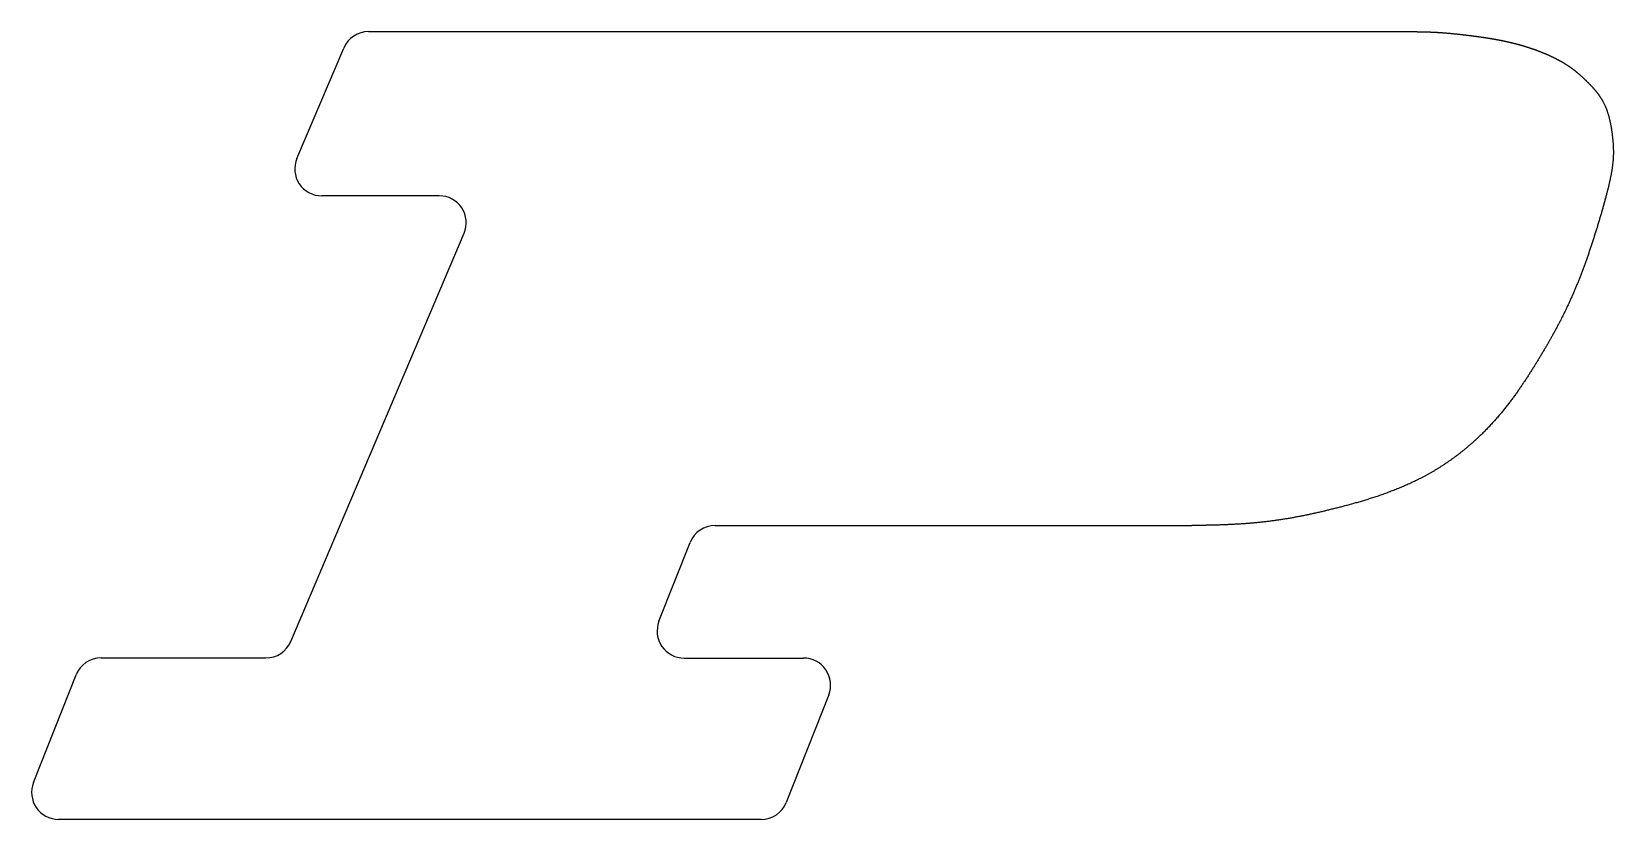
# Model space of a CAD drawing. Header units: inches. Extents: x -0.28 to 0.306, y -0.146 to 0.147.
import ezdxf

# ---------------------------------------------------------------- set-up
doc = ezdxf.new("R2010")
doc.units = ezdxf.units.IN
doc.layers.get('0').update_dxf_attribs({"linetype": 'CONTINUOUS'})

msp = doc.modelspace()

# ---------------------------------------------------------------- linework, layer by layer
for p, q in [((-0.15548, 0.14697), (0.23, 0.14697)), ((-0.18207, 0.09991), (-0.16468, 0.14088)), ((-0.12923, 0.086), (-0.17287, 0.086)), ((-0.18436, -0.07948), (-0.12002, 0.07209)), ((-0.02688, -0.03639), (0.15, -0.03639)), ((-0.04773, -0.07198), (-0.03618, -0.04272)), ((-0.25472, -0.08557), (-0.19356, -0.08557)), ((-0.03843, -0.08565), (0.00594, -0.08565)), ((-0.27979, -0.13186), (-0.26402, -0.0919)), ((0.01524, -0.09932), (-0.00049, -0.1392)), ((-0.0098, -0.14553), (-0.27049, -0.14553))]:
    msp.add_line(p, q)
for centre, start, end in [((-0.15548, 0.13697), 90, 157), ((-0.17287, 0.096), 157, 270), ((-0.12923, 0.076), -23, 90), ((-0.02688, -0.04639), 90, 158.46608), ((-0.03843, -0.07565), 158.46608, 270), ((-0.19356, -0.07557), 270, 337), ((-0.25472, -0.09557), 90, 158.46608), ((0.00594, -0.09565), -21.53392, 90), ((-0.27049, -0.13553), 158.46608, 270), ((-0.0098, -0.13553), 270, 338.46608)]:
    msp.add_arc(centre, 0.01, start, end)
msp.add_open_spline([(0.23, 0.14697), (0.23054, 0.14697), (0.23164, 0.14697), (0.23331, 0.14696), (0.23562, 0.14693), (0.23871, 0.14684), (0.24206, 0.14666), (0.24567, 0.14637), (0.24944, 0.14599), (0.25318, 0.14554), (0.25666, 0.14507), (0.25971, 0.14461), (0.26225, 0.14419), (0.26434, 0.1438), (0.26621, 0.14342), (0.26808, 0.14299), (0.27016, 0.14247), (0.27253, 0.14183), (0.27518, 0.14101), (0.27805, 0.14002), (0.28101, 0.13885), (0.28394, 0.13752), (0.28671, 0.13609), (0.2892, 0.13459), (0.29137, 0.13307), (0.29325, 0.13155), (0.29494, 0.13002), (0.29656, 0.12846), (0.29818, 0.12682), (0.29981, 0.12503), (0.30136, 0.12301), (0.30275, 0.12071), (0.30389, 0.11811), (0.30476, 0.11528), (0.3054, 0.11236), (0.30585, 0.10947), (0.30616, 0.10672), (0.30634, 0.10411), (0.30639, 0.10155), (0.30626, 0.09892), (0.30591, 0.09606), (0.30534, 0.09288), (0.30454, 0.08934), (0.30353, 0.08543), (0.30236, 0.0812), (0.30104, 0.07669), (0.29959, 0.07197), (0.29803, 0.06712), (0.29635, 0.06219), (0.29455, 0.05726), (0.29261, 0.05238), (0.29055, 0.0476), (0.28839, 0.04297), (0.28614, 0.03853), (0.28385, 0.0343), (0.28156, 0.03029), (0.27931, 0.02649), (0.2771, 0.02289), (0.27492, 0.01945), (0.27273, 0.01611), (0.27046, 0.0128), (0.26803, 0.00947), (0.26535, 0.00606), (0.26237, 0.00256), (0.25904, -0.00102), (0.25534, -0.00462), (0.25127, -0.00817), (0.24687, -0.01158), (0.24215, -0.01479), (0.23719, -0.01773), (0.23204, -0.02035), (0.22678, -0.02266), (0.22148, -0.02469), (0.21621, -0.02645), (0.21103, -0.02799), (0.20598, -0.02937), (0.20107, -0.03061), (0.19629, -0.03173), (0.1916, -0.03274), (0.18695, -0.03363), (0.18228, -0.03439), (0.17755, -0.03503), (0.17277, -0.03552), (0.16796, -0.03588), (0.1632, -0.03613), (0.15855, -0.03629), (0.155, -0.03636), (0.15245, -0.03638), (0.15081, -0.03639), (0.15, -0.03639)], degree=5)

doc.saveas('drawing.dxf')
